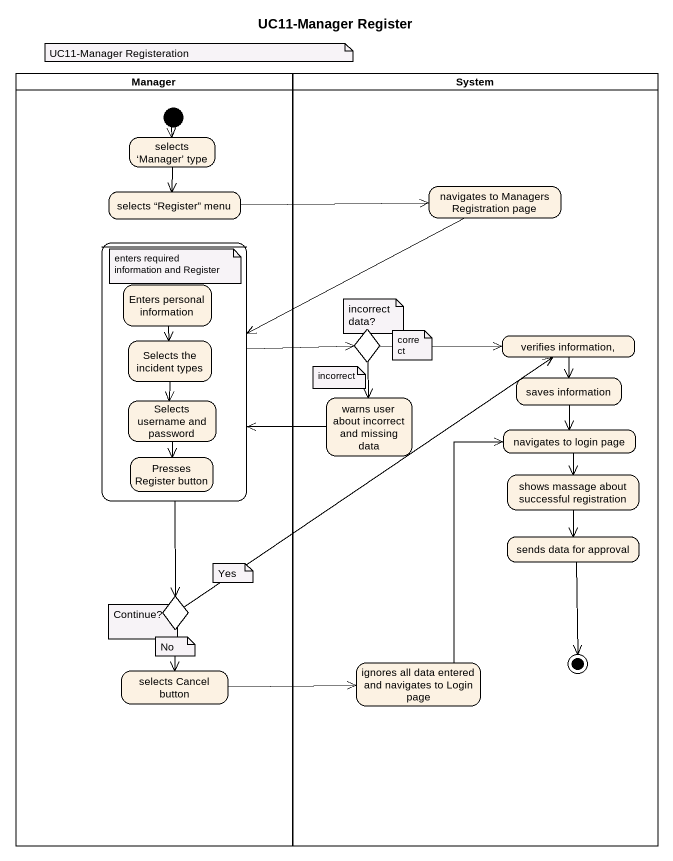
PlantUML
@startuml
title UC11-Manager Register
hide empty description
state Manager <<partition>> {
  state "selects ‘Manager’ type" as selects_Manager_type
  state "selects “Register” menu" as selects_Register_menu
  state " " as state1 {
    state "Enters personal information" as Enters_personal_information
    state "Selects the incident types" as Selects_the_incident_types
    state "Selects username and password" as Selects_username_and
    state "Presses Register button" as Presses_Register_button
  }
  state choice2 <<choice>>
  state "selects Cancel button" as selects_Cancel_button
  [*] --> selects_Manager_type
}
state System <<partition>> {
  state "navigates to Managers Registration page" as navigates_to_Managers
  state choice1 <<choice>>
  state "verifies information," as verifies_information
  state "saves information" as saves_information
  state "warns user about incorrect and missing data" as warns_user_about_incorrect
  state "navigates to login page" as navigates_to_login_page
  state "shows massage about successful registration" as shows_massage_about
  state "sends data for approval" as sends_data_for_approval
  state "ignores all data entered and navigates to Login page" as ignores_all_data_entered
  sends_data_for_approval --> [*]
}
selects_Manager_type --> selects_Register_menu
selects_Register_menu -right-> navigates_to_Managers
navigates_to_Managers -left-> state1
state1 -right-> choice1
state1 --> choice2
Enters_personal_information --> Selects_the_incident_types
Selects_the_incident_types --> Selects_username_and
choice1 -right-> verifies_information
choice1 --> warns_user_about_incorrect
verifies_information --> saves_information
saves_information --> navigates_to_login_page
Selects_username_and --> Presses_Register_button
warns_user_about_incorrect -left-> state1
navigates_to_login_page --> shows_massage_about
shows_massage_about --> sends_data_for_approval
choice2 -up-> verifies_information
choice2 --> selects_Cancel_button
selects_Cancel_button -right-> ignores_all_data_entered
ignores_all_data_entered -up-> navigates_to_login_page
note as N1
  UC11-Manager Registeration
end note
note as N2
  enters required information and Register
end note
note as N3
  incorrect data?
end note
note as N4
  correct
end note
note as N5
  incorrect
end note
note as N6
  Yes
end note
note as N7
  Continue?
end note
note as N8
  No
end note
@enduml
